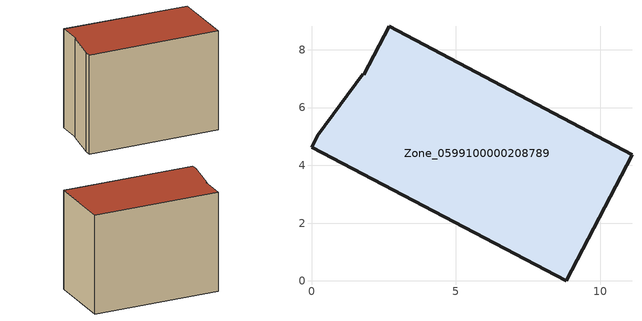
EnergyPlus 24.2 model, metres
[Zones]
Zone_0599100000208789
 floor ground (C_G): 0.21,5.03 1.77,7.15 1.82,7.13 2.69,8.82 11.09,4.37 8.82,0 0,4.63 z0
 wall outside (C_F): 8.82,0 11.09,4.37 2.69,8.82 1.82,7.13 1.77,7.15 0.21,5.03 0,4.63 8.82,0 z0:7.47
 roof outside (C_R): 1.77,7.15 0.21,5.03 0,4.63 8.82,0 11.09,4.37 2.69,8.82 1.82,7.13 z7.47
[BUILDING]
Pand.0599100000208789: North Axis=0; Terrain=City; Loads Convergence Tolerance Value=0.04; Temperature Convergence Tolerance Value=0.4; Solar Distribution=FullExterior; Maximum Number of Warmup Days=25; Minimum Number of Warmup Days=1
[Site:Location]
Rotterdam.The.Hague.AP_ZH_NLD Design_Conditions: Latitude=51.96; Longitude=4.45; Time Zone=1; Elevation=-4.5
[SITE:GROUNDTEMPERATURE:BUILDINGSURFACE]
18, 18, 18, 18, 18, 18, 18, 18, 18, 18, 18, 18
[MATERIAL] Thermal Absorptance=0.9; Solar Absorptance=0.7; Visible Absorptance=0.7
Name | Roughness | Thickness | Conductivity | Density | Specific Heat
G.TI.1946 | MediumSmooth | 0.15 | 1 | 540 | 1210
F.TI.1946 | Rough | 0.3 | 0.857143 | 1920 | 840
R.TI.1946 | MediumRough | 0.2 | 0.1 | 1500 | 1000
[CONSTRUCTION]
C_G: G.TI.1946
C_F: F.TI.1946
C_R: R.TI.1946
[ZONE]
Zone_0599100000208789: Type=1; Multiplier=1; Ceiling Height=Autocalculate; Volume=Autocalculate; Floor Area=autocalculate; Part of Total Floor Area=Yes
[ZONEINFILTRATION:DESIGNFLOWRATE]
Infil_Zone_0599100000208789: Zone or ZoneList or Space or SpaceList=Zone_0599100000208789; Schedule=AlwaysOn; Design Flow Rate Calculation Method=Flow/Area; Flow Rate per Floor Area=0.003; Constant Term Coefficient=1; Temperature Term Coefficient=0; Velocity Term Coefficient=0; Velocity Squared Term Coefficient=0
[HVACTEMPLATE:ZONE:IDEALLOADSAIRSYSTEM]
Zone_0599100000208789: Maximum Heating Supply Air Temperature=50; Minimum Cooling Supply Air Temperature=13; Maximum Heating Supply Air Humidity Ratio=0.0156; Minimum Cooling Supply Air Humidity Ratio=0.0077; Heating Limit=NoLimit; Cooling Limit=NoLimit; Dehumidification Control Type=ConstantSensibleHeatRatio; Cooling Sensible Heat Ratio=0.7; Dehumidification Setpoint=60; Humidification Control Type=None; Humidification Setpoint=30; Outdoor Air Method=None; Outdoor Air Flow Rate per Person=0.00944; Outdoor Air Flow Rate per Zone Floor Area=0; Outdoor Air Flow Rate per Zone=0; Demand Controlled Ventilation Type=None; Outdoor Air Economizer Type=NoEconomizer; Heat Recovery Type=None; Sensible Heat Recovery Effectiveness=0.7; Latent Heat Recovery Effectiveness=0.65
[ZONECONTROL:THERMOSTAT]
ThermostatControl_Zone_0599100000208789: Zone or ZoneList=Zone_0599100000208789; Control Type Schedule=DualSetpointControlType; Control 1=Thermostat_Zone_0599100000208789; Temperature Difference Between Cutout And Setpoint=0
[THERMOSTATSETPOINT:DUALSETPOINT]
Thermostat_Zone_0599100000208789: Heating Setpoint Temperature Schedule=HeatingSetpoint_Zone_0599100000208789; Cooling Setpoint Temperature Schedule=CoolingSetpoint_Zone_0599100000208789
[SCHEDULE:COMPACT]
HeatingSetpoint_Zone_0599100000208789: Through: 12/31, For: AllDays, Until: 24:00, 21
CoolingSetpoint_Zone_0599100000208789: Through: 12/31, For: AllDays, Until: 24:00, 24
DualSetpointControlType: Through: 12/31, For: AllDays, Until: 24:00, 4
AlwaysOn: Through: 12/31, For: AllDays, Until: 24:00, 1
